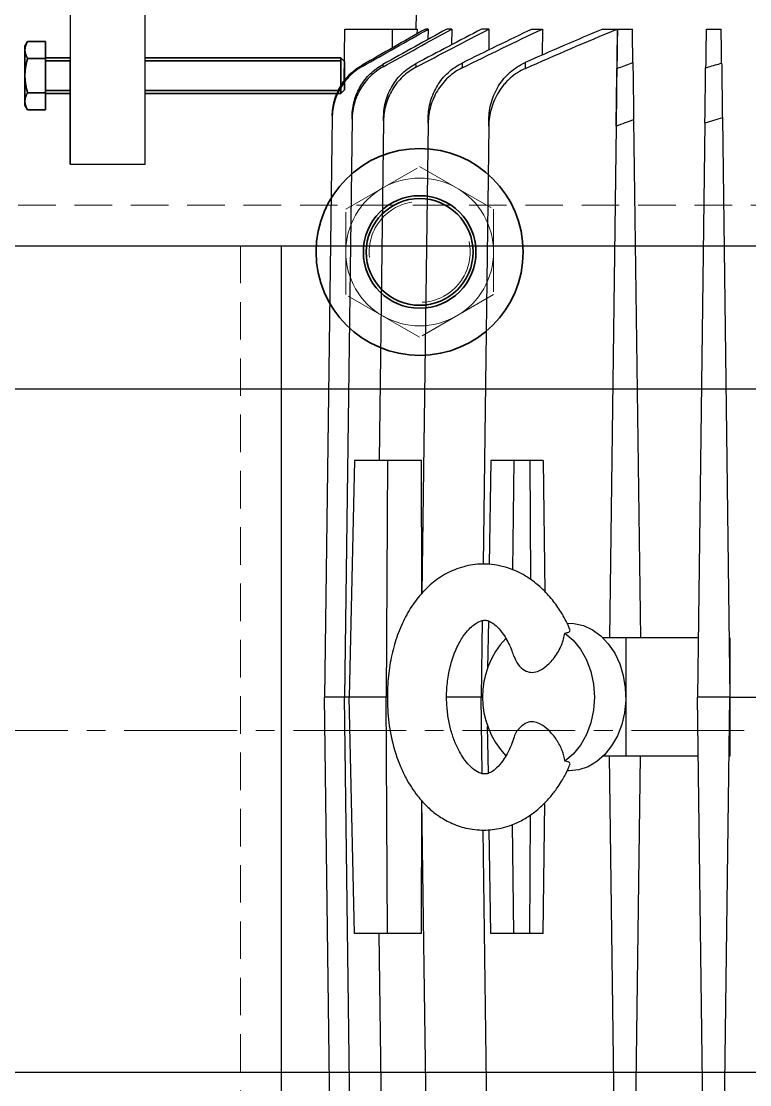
# Model space of a CAD drawing. Header units: millimetres. Extents: x 29178 to 37588, y 1365 to 7305.
# Drawn here: x 29912.8 to 30035.9, y 3178.5 to 3358.4 of the extents above; entities that cross this region are included whole.
import ezdxf

# ---------------------------------------------------------------- set-up
doc = ezdxf.new("R2010")
doc.units = ezdxf.units.MM
for name, pattern in [('CENTER2', [28.575, 19.05, -3.175, 3.175, -3.175]), ('Dashed', [2, 1, -1]), ('HIDDEN', [9.525, 6.35, -3.175])]:
    doc.linetypes.add(name, pattern=pattern)
for name, color, linetype, lineweight in [('CENTRO', 1, 'CENTER2', 15), ('Oculto (ISO)', 7, 'Dashed', 18), ('TRACEJADA', 3, 'HIDDEN', 20), ('Visível (ISO)', 7, 'Continuous', 35)]:
    doc.layers.add(name, color=color, linetype=linetype, lineweight=lineweight)

# ---------------------------------------------------------------- blocks, each defined once
blk = doc.blocks.new('estrutura')
for p, q in [((-37065.52, 27129.52), (-35567.12, 27129.52)), ((-36963.92, 27129.52), (-36963.92, 26965.52)), ((-37065.52, 27105.32), (-36815.52, 27105.32)), ((-37065.52, 26989.72), (-36815.52, 26989.72))]:
    blk.add_line(p, q)
at = {"layer": 'Oculto (ISO)', "ltscale": 13.959146}
for p, q in [((-36953.02, 27135.68), (-36940.52, 27142.9)), ((-36940.52, 27142.9), (-36928.02, 27135.68)), ((-36953.02, 27121.25), (-36953.02, 27135.68)), ((-36928.02, 27135.68), (-36928.02, 27121.25)), ((-36940.52, 27114.03), (-36953.02, 27121.25)), ((-36928.02, 27121.25), (-36940.52, 27114.03))]:
    blk.add_line(p, q, dxfattribs=at)
at = {"layer": 'Oculto (ISO)', "ltscale": 12.950714}
blk.add_circle((-36940.52, 27128.47), 8.53, dxfattribs=at)
at = {"layer": 'Oculto (ISO)', "ltscale": 12.659545}
for start, end in [(60, 120), (120, 180), (0, 60), (180, 240), (300, 0), (240, 300)]:
    blk.add_arc((-36940.52, 27128.47), 12.5, start, end, dxfattribs=at)
at = {"layer": 'TRACEJADA'}
for p, q in [((-37065.52, 27136.38), (-35567.12, 27136.38)), ((-36970.78, 27129.52), (-36970.78, 26965.52))]:
    blk.add_line(p, q, dxfattribs=at)
at = {"layer": 'Visível (ISO)'}
for radius in [17.5, 9.52, 9.03]:
    blk.add_circle((-36940.52, 27128.47), radius, dxfattribs=at)

msp = doc.modelspace()

# ---------------------------------------------------------------- linework, layer by layer
for p, q in [((29921.02, 3364.2), (29921.02, 3334.2)), ((29933.72, 3334.2), (29933.72, 3364.2)), ((29921.02, 3346.7), (29921.02, 3351.7)), ((29916.9, 3346.7), (29921.02, 3346.7)), ((29921.02, 3334.2), (29921.02, 3346.44)), ((29921.02, 3334.2), (29933.72, 3334.2))]:
    msp.add_line(p, q)
at = {"color": 7, "linetype": 'Continuous'}
for p, q in [((29979.54, 3359.72), (29979.49, 3357.07)), ((29967.38, 3348.23), (29967.5, 3357.07)), ((29967.5, 3357.07), (29975.5, 3357.07)), ((29975.5, 3357.07), (29979.68, 3357.07)), ((29979.68, 3357.07), (29979.67, 3356.26)), ((29981.56, 3357.07), (29981.09, 3357.07)), ((29981.56, 3357.07), (29981.53, 3355.3)), ((29985.55, 3357.07), (29984.72, 3357.07)), ((29985.55, 3357.07), (29985.52, 3354.4)), ((29991.84, 3357.07), (29990.6, 3357.07)), ((29991.84, 3357.07), (29991.79, 3353.51)), ((29999.11, 3357.07), (30000.86, 3357.07)), ((30000.86, 3357.07), (30000.81, 3352.63)), ((30011.06, 3357.07), (30013.52, 3357.07)), ((30013.52, 3357.07), (30013.34, 3340.89)), ((30013.55, 3357.07), (30016.09, 3357.07)), ((30028.55, 3357.07), (30031.09, 3357.07)), ((29965.33, 3342.1), (29964.05, 3244.07)), ((29968.7, 3341.86), (29967.42, 3244.07)), ((29974.02, 3341.54), (29973.27, 3284.07)), ((29981.56, 3341.13), (29980.51, 3261.59)), ((30016.29, 3341.74), (30017.44, 3254.07)), ((30028.34, 3341.13), (30027.07, 3244.07)), ((30031.29, 3342.05), (30032.57, 3244.07)), ((29991.8, 3340.62), (29990.83, 3266.56)), ((30013.33, 3340.62), (30012.2, 3254.07)), ((29969.13, 3284.07), (29968.22, 3244.07)), ((29974.66, 3284.07), (29969.13, 3284.07)), ((29974.66, 3284.07), (29974.47, 3244.07)), ((29980.44, 3284.07), (29974.66, 3284.07)), ((29980.51, 3261.59), (29980.44, 3284.07)), ((29992.15, 3284.07), (29991.88, 3266.51)), ((29996.03, 3284.07), (29992.15, 3284.07)), ((29998.73, 3284.07), (29996.03, 3284.07)), ((30001.01, 3284.07), (29998.73, 3284.07)), ((30001.01, 3284.07), (30001.3, 3261.86)), ((29990.7, 3257), (29990.53, 3244.07)), ((29991.73, 3256.95), (29991.61, 3248.97)), ((30014.96, 3254.07), (30011.13, 3254.07)), ((30014.96, 3254.07), (30014.96, 3234.07)), ((30027.2, 3254.07), (30014.96, 3254.07)), ((30032.57, 3254.07), (30032.44, 3254.07)), ((30032.57, 3254.07), (30032.57, 3244.07)), ((29967.42, 3244.07), (29964.05, 3244.07)), ((29965.33, 3146.03), (29964.05, 3244.07)), ((29968.22, 3244.07), (29967.42, 3244.07)), ((29968.7, 3146.28), (29967.42, 3244.07)), ((29974.47, 3244.07), (29968.22, 3244.07)), ((29969.13, 3204.07), (29968.22, 3244.07)), ((29974.66, 3204.07), (29974.47, 3244.07)), ((29974.7, 3244.07), (29974.47, 3244.07)), ((29990.53, 3244.07), (29984.69, 3244.07)), ((29990.83, 3244.07), (29990.53, 3244.07)), ((29990.7, 3231.15), (29990.53, 3244.07)), ((30032.57, 3244.07), (30027.07, 3244.07)), ((30028.34, 3147), (30027.07, 3244.07)), ((30031.29, 3146.08), (30032.57, 3244.07)), ((30032.57, 3244.07), (30038.49, 3244.07)), ((30032.57, 3244.07), (30032.57, 3234.07)), ((29991.73, 3231.2), (29991.61, 3239.17)), ((30014.96, 3234.07), (30011.13, 3234.07)), ((30013.33, 3147.51), (30012.2, 3234.07)), ((30027.2, 3234.07), (30014.96, 3234.07)), ((30016.29, 3146.39), (30017.44, 3234.07)), ((30032.57, 3234.07), (30032.44, 3234.07)), ((30005.39, 3231.57), (30005.09, 3231.57)), ((29980.44, 3204.07), (29980.51, 3226.54)), ((29981.56, 3147), (29980.51, 3226.54)), ((30001.01, 3204.07), (30001.3, 3226.24)), ((29991.8, 3147.51), (29990.83, 3221.58)), ((29992.15, 3204.07), (29991.88, 3221.67)), ((29974.66, 3204.07), (29969.13, 3204.07)), ((29974.02, 3146.59), (29973.27, 3204.07)), ((29980.44, 3204.07), (29974.66, 3204.07)), ((29996.03, 3204.07), (29992.15, 3204.07)), ((29998.73, 3204.07), (29996.03, 3204.07)), ((30001.01, 3204.07), (29998.73, 3204.07))]:
    msp.add_line(p, q, dxfattribs=at)
at = {"color": 8, "linetype": 'Continuous'}
for p, q in [((29975.5, 3357.07), (29975.46, 3353.86)), ((29996.03, 3284.07), (29995.82, 3265.62)), ((29998.73, 3284.07), (29998.86, 3263.98)), ((29998.73, 3204.07), (29998.86, 3224.13)), ((29996.03, 3204.07), (29995.82, 3222.52))]:
    msp.add_line(p, q, dxfattribs=at)
at = {"color": 7, "linetype": 'Continuous', "flags": 128}
for points in [[(30005.09, 3256.56), (30006.2, 3256.52), (30007.8, 3256.16), (30009.33, 3255.46), (30010.75, 3254.42), (30012.01, 3253.09), (30013.09, 3251.5), (30013.94, 3249.69), (30014.54, 3247.73), (30014.88, 3245.65), (30014.95, 3243.54), (30014.75, 3241.43), (30014.27, 3239.41), (30013.54, 3237.51), (30012.57, 3235.81), (30011.4, 3234.34), (30010.06, 3233.15), (30008.58, 3232.28), (30007, 3231.75), (30005.39, 3231.57), (30005.39, 3231.57)], [(30004.68, 3254.91), (30006.09, 3253.7), (30007.32, 3252.17), (30008.32, 3250.39), (30009.06, 3248.4), (30009.51, 3246.27), (30009.66, 3244.07), (30009.51, 3241.87), (30009.06, 3239.74), (30008.32, 3237.75), (30007.32, 3235.96), (30006.09, 3234.44), (30004.68, 3233.22)]]:
    msp.add_lwpolyline(points, dxfattribs=at)
at = {"color": 7, "linetype": 'Continuous'}
msp.add_arc((30005.2, 3244.07), 14.46, 136.729, 223.3657, dxfattribs=at)
for points in [[(29981.09, 3357.07), (29977.52, 3355.04), (29973.96, 3353.01), (29970.4, 3350.98)], [(29970.41, 3350.73), (29974.12, 3352.85), (29977.84, 3354.96), (29981.56, 3357.07)], [(29984.72, 3357.07), (29981.11, 3355.08), (29977.51, 3353.09), (29973.9, 3351.09)], [(29973.93, 3350.66), (29977.8, 3352.81), (29981.67, 3354.94), (29985.55, 3357.07)], [(29990.6, 3357.07), (29986.87, 3355.13), (29983.15, 3353.17), (29979.44, 3351.21)], [(29979.47, 3350.6), (29983.58, 3352.77), (29987.71, 3354.93), (29991.84, 3357.07)], [(29999.11, 3357.07), (29995.16, 3355.18), (29991.21, 3353.26), (29987.28, 3351.32)], [(29987.32, 3350.52), (29991.82, 3352.74), (29996.33, 3354.92), (30000.86, 3357.07)], [(30011.06, 3357.07), (30006.67, 3355.23), (30002.3, 3353.33), (29997.95, 3351.4)], [(29997.99, 3350.42), (30003.14, 3352.7), (30008.31, 3354.93), (30013.52, 3357.07)], [(30013.55, 3357.07), (30013.52, 3354.93), (30013.49, 3352.7), (30013.46, 3350.42)], [(30016.16, 3351.4), (30016.14, 3353.33), (30016.11, 3355.23), (30016.09, 3357.07)], [(30028.55, 3357.07), (30028.52, 3354.92), (30028.49, 3352.74), (30028.46, 3350.52)], [(30031.17, 3351.32), (30031.14, 3353.26), (30031.12, 3355.18), (30031.09, 3357.07)], [(29968.7, 3341.86), (29968.71, 3342.03), (29968.71, 3342.2), (29968.71, 3342.36)], [(29974.02, 3341.54), (29974.02, 3341.78), (29974.03, 3342.02), (29974.03, 3342.25)], [(29981.56, 3341.13), (29981.56, 3341.44), (29981.56, 3341.75), (29981.57, 3342.05)], [(29991.8, 3340.62), (29991.8, 3341), (29991.81, 3341.37), (29991.81, 3341.74)], [(30016.29, 3341.74), (30015.3, 3341.37), (30014.32, 3341), (30013.33, 3340.62)], [(30031.29, 3342.05), (30030.3, 3341.75), (30029.32, 3341.44), (30028.34, 3341.13)]]:
    msp.add_open_spline(points, degree=3, dxfattribs=at)
for points, knots in [([(29965.33, 3342.39), (29965.35, 3343.27), (29965.47, 3344.13), (29965.82, 3345.39), (29965.97, 3345.8), (29966.31, 3346.6), (29966.5, 3346.99), (29966.94, 3347.74), (29967.19, 3348.1), (29967.73, 3348.79), (29968.02, 3349.11), (29968.94, 3350.03), (29969.63, 3350.55), (29970.4, 3350.98)], [0, 0, 0, 0, 0.25, 0.25, 0.375, 0.375, 0.5, 0.5, 0.625, 0.625, 0.75, 0.75, 1, 1, 1, 1]), ([(29970.41, 3350.73), (29969.64, 3350.3), (29968.95, 3349.77), (29968.02, 3348.85), (29967.72, 3348.52), (29967.19, 3347.83), (29966.94, 3347.46), (29966.5, 3346.71), (29966.3, 3346.32), (29965.96, 3345.51), (29965.82, 3345.1), (29965.47, 3343.84), (29965.34, 3342.98), (29965.33, 3342.1)], [0, 0, 0, 0, 0.25, 0.25, 0.375, 0.375, 0.5, 0.5, 0.625, 0.625, 0.75, 0.75, 1, 1, 1, 1]), ([(29973.93, 3350.66), (29973.14, 3350.23), (29972.42, 3349.7), (29971.46, 3348.76), (29971.16, 3348.42), (29970.61, 3347.72), (29970.36, 3347.35), (29969.91, 3346.59), (29969.7, 3346.19), (29969.35, 3345.36), (29969.2, 3344.94), (29968.96, 3344.08), (29968.87, 3343.64), (29968.74, 3342.76), (29968.71, 3342.31), (29968.7, 3341.86)], [0, 0, 0, 0, 0.25, 0.25, 0.375, 0.375, 0.5, 0.5, 0.625, 0.625, 0.75, 0.75, 0.875, 0.875, 1, 1, 1, 1]), ([(29968.71, 3342.36), (29968.72, 3343.26), (29968.85, 3344.13), (29969.21, 3345.41), (29969.36, 3345.84), (29969.71, 3346.66), (29969.91, 3347.05), (29970.36, 3347.81), (29970.61, 3348.18), (29971.16, 3348.88), (29971.46, 3349.21), (29972.41, 3350.13), (29973.12, 3350.66), (29973.9, 3351.09)], [0, 0, 0, 0, 0.25, 0.25, 0.375, 0.375, 0.5, 0.5, 0.625, 0.625, 0.75, 0.75, 1, 1, 1, 1]), ([(29970.4, 3350.98), (29970.4, 3350.94), (29970.4, 3350.89), (29970.4, 3350.83), (29970.41, 3350.8), (29970.41, 3350.77), (29970.41, 3350.73)], [0, 0, 0, 0, 0.001664166, 0.001664166, 0.001664166, 0.002715767, 0.002715767, 0.002715767, 0.002715767]), ([(29973.9, 3351.09), (29973.91, 3351), (29973.91, 3350.9), (29973.92, 3350.8), (29973.92, 3350.76), (29973.92, 3350.71), (29973.93, 3350.66)], [0, 0, 0, 0, 0.001886901, 0.001886901, 0.001886901, 0.002737695, 0.002737695, 0.002737695, 0.002737695]), ([(29979.47, 3350.6), (29978.64, 3350.16), (29977.9, 3349.62), (29976.9, 3348.67), (29976.58, 3348.32), (29976, 3347.6), (29975.74, 3347.22), (29975.27, 3346.43), (29975.06, 3346.01), (29974.69, 3345.16), (29974.54, 3344.72), (29974.29, 3343.84), (29974.2, 3343.39), (29974.06, 3342.47), (29974.03, 3342.01), (29974.02, 3341.54)], [0, 0, 0, 0, 0.25, 0.25, 0.375, 0.375, 0.5, 0.5, 0.625, 0.625, 0.75, 0.75, 0.875, 0.875, 1, 1, 1, 1]), ([(29974.03, 3342.25), (29974.04, 3343.17), (29974.17, 3344.07), (29974.55, 3345.4), (29974.7, 3345.83), (29975.06, 3346.67), (29975.27, 3347.08), (29975.74, 3347.86), (29976, 3348.23), (29976.57, 3348.95), (29976.89, 3349.29), (29977.55, 3349.92), (29977.9, 3350.21), (29978.64, 3350.75), (29979.03, 3350.99), (29979.44, 3351.21)], [0, 0, 0, 0, 0.25, 0.25, 0.375, 0.375, 0.5, 0.5, 0.625, 0.625, 0.75, 0.75, 0.875, 0.875, 1, 1, 1, 1]), ([(29979.44, 3351.21), (29979.44, 3351.06), (29979.45, 3350.9), (29979.46, 3350.75), (29979.46, 3350.7), (29979.47, 3350.65), (29979.47, 3350.6)], [0, 0, 0, 0, 0.002106027, 0.002106027, 0.002106027, 0.002771251, 0.002771251, 0.002771251, 0.002771251]), ([(29987.32, 3350.52), (29986.45, 3350.09), (29985.66, 3349.55), (29984.59, 3348.56), (29984.26, 3348.2), (29983.65, 3347.45), (29983.37, 3347.06), (29982.87, 3346.24), (29982.65, 3345.8), (29982.27, 3344.92), (29982.1, 3344.46), (29981.84, 3343.54), (29981.74, 3343.07), (29981.6, 3342.11), (29981.56, 3341.62), (29981.56, 3341.13)], [0, 0, 0, 0, 0.25, 0.25, 0.375, 0.375, 0.5, 0.5, 0.625, 0.625, 0.75, 0.75, 0.875, 0.875, 1, 1, 1, 1]), ([(29981.57, 3342.05), (29981.58, 3343.01), (29981.72, 3343.95), (29982.11, 3345.33), (29982.27, 3345.78), (29982.66, 3346.66), (29982.88, 3347.08), (29983.37, 3347.89), (29983.64, 3348.28), (29984.25, 3349.03), (29984.58, 3349.37), (29985.28, 3350.02), (29985.65, 3350.32), (29986.43, 3350.86), (29986.85, 3351.1), (29987.28, 3351.32)], [0, 0, 0, 0, 0.25, 0.25, 0.375, 0.375, 0.5, 0.5, 0.625, 0.625, 0.75, 0.75, 0.875, 0.875, 1, 1, 1, 1]), ([(29987.28, 3351.32), (29987.29, 3351.1), (29987.3, 3350.89), (29987.31, 3350.67), (29987.32, 3350.62), (29987.32, 3350.57), (29987.32, 3350.52)], [0, 0, 0, 0, 0.002313669, 0.002313669, 0.002313669, 0.002816675, 0.002816675, 0.002816675, 0.002816675]), ([(29997.99, 3350.42), (29997.05, 3350), (29996.2, 3349.45), (29995.24, 3348.6), (29995.06, 3348.42), (29994.7, 3348.06), (29994.53, 3347.87), (29994.04, 3347.28), (29993.75, 3346.87), (29993.21, 3346), (29992.97, 3345.55), (29992.56, 3344.62), (29992.38, 3344.14), (29992.1, 3343.16), (29992, 3342.66), (29991.85, 3341.65), (29991.81, 3341.14), (29991.8, 3340.62)], [0, 0, 0, 0, 0.25, 0.25, 0.3125, 0.3125, 0.375, 0.375, 0.5, 0.5, 0.625, 0.625, 0.75, 0.75, 0.875, 0.875, 1, 1, 1, 1]), ([(29991.81, 3341.74), (29991.83, 3342.76), (29991.97, 3343.75), (29992.39, 3345.2), (29992.57, 3345.68), (29992.98, 3346.6), (29993.21, 3347.04), (29993.74, 3347.89), (29994.04, 3348.3), (29994.69, 3349.07), (29995.04, 3349.43), (29995.79, 3350.1), (29996.19, 3350.4), (29997.04, 3350.95), (29997.49, 3351.19), (29997.95, 3351.4)], [0, 0, 0, 0, 0.25, 0.25, 0.375, 0.375, 0.5, 0.5, 0.625, 0.625, 0.75, 0.75, 0.875, 0.875, 1, 1, 1, 1]), ([(29997.95, 3351.4), (29997.96, 3351.12), (29997.97, 3350.83), (29997.98, 3350.55), (29997.99, 3350.51), (29997.99, 3350.46), (29997.99, 3350.42)], [0, 0, 0, 0, 0.002495824, 0.002495824, 0.002495824, 0.002874365, 0.002874365, 0.002874365, 0.002874365]), ([(30013.33, 3340.62), (30013.35, 3341.65), (30013.36, 3342.65), (30013.38, 3344.13), (30013.39, 3344.61), (30013.4, 3345.54), (30013.4, 3345.99), (30013.42, 3346.86), (30013.42, 3347.27), (30013.43, 3348.06), (30013.44, 3348.43), (30013.44, 3349.1), (30013.45, 3349.41), (30013.46, 3349.96), (30013.46, 3350.21), (30013.46, 3350.42)], [0, 0, 0, 0, 0.25, 0.25, 0.375, 0.375, 0.5, 0.5, 0.625, 0.625, 0.75, 0.75, 0.875, 0.875, 1, 1, 1, 1]), ([(30013.46, 3350.42), (30013.58, 3350.46), (30013.7, 3350.51), (30013.82, 3350.55), (30014.6, 3350.83), (30015.38, 3351.12), (30016.16, 3351.4)], [0, 0, 0, 0, 0.000378543, 0.000378543, 0.000378543, 0.002874377, 0.002874377, 0.002874377, 0.002874377]), ([(30016.16, 3351.4), (30016.17, 3350.98), (30016.18, 3350.44), (30016.19, 3349.6), (30016.19, 3349.43), (30016.2, 3349.07), (30016.2, 3348.88), (30016.21, 3348.31), (30016.21, 3347.9), (30016.22, 3347.05), (30016.23, 3346.6), (30016.24, 3345.68), (30016.25, 3345.21), (30016.26, 3344.25), (30016.26, 3343.76), (30016.28, 3342.75), (30016.28, 3342.25), (30016.29, 3341.74)], [0, 0, 0, 0, 0.25, 0.25, 0.3125, 0.3125, 0.375, 0.375, 0.5, 0.5, 0.625, 0.625, 0.75, 0.75, 0.875, 0.875, 1, 1, 1, 1]), ([(30028.34, 3341.13), (30028.35, 3342.11), (30028.37, 3343.06), (30028.38, 3344.45), (30028.39, 3344.91), (30028.4, 3345.8), (30028.41, 3346.23), (30028.42, 3347.05), (30028.42, 3347.45), (30028.43, 3348.2), (30028.44, 3348.56), (30028.45, 3349.21), (30028.45, 3349.51), (30028.46, 3350.06), (30028.46, 3350.31), (30028.46, 3350.52)], [0, 0, 0, 0, 0.25, 0.25, 0.375, 0.375, 0.5, 0.5, 0.625, 0.625, 0.75, 0.75, 0.875, 0.875, 1, 1, 1, 1]), ([(30028.46, 3350.52), (30028.62, 3350.57), (30028.78, 3350.62), (30028.95, 3350.67), (30029.68, 3350.89), (30030.42, 3351.1), (30031.17, 3351.32)], [0, 0, 0, 0, 0.00050301, 0.00050301, 0.00050301, 0.002816691, 0.002816691, 0.002816691, 0.002816691]), ([(30031.17, 3351.32), (30031.17, 3350.89), (30031.18, 3350.35), (30031.19, 3349.38), (30031.2, 3349.03), (30031.21, 3348.29), (30031.21, 3347.9), (30031.22, 3347.29), (30031.22, 3347.09), (30031.23, 3346.66), (30031.23, 3346.44), (30031.24, 3345.79), (30031.24, 3345.34), (30031.26, 3344.42), (30031.26, 3343.96), (30031.27, 3343.01), (30031.28, 3342.53), (30031.29, 3342.05)], [0, 0, 0, 0, 0.25, 0.25, 0.375, 0.375, 0.5, 0.5, 0.5625, 0.5625, 0.625, 0.625, 0.75, 0.75, 0.875, 0.875, 1, 1, 1, 1]), ([(30005.45, 3255.63), (30005.37, 3255.84), (30004.94, 3256.96), (30003.9, 3258.68), (30002.33, 3260.89), (30000.59, 3262.7), (29998.74, 3264.14), (29997.07, 3265.11), (29995.54, 3265.77), (29993.97, 3266.24), (29992.38, 3266.52), (29990.71, 3266.6), (29988.59, 3266.43), (29986.05, 3265.75), (29983.34, 3264.29), (29981.06, 3262.36), (29979.12, 3260.05), (29977.49, 3257.33), (29976.19, 3254.22), (29975.25, 3250.82), (29974.72, 3247.16), (29974.65, 3243.99), (29974.74, 3241.33), (29975.06, 3238.33), (29975.77, 3235.26), (29976.82, 3232.37), (29978.01, 3229.88), (29979.53, 3227.53), (29981.37, 3225.5), (29983.24, 3223.96), (29985.39, 3222.71), (29988, 3221.79), (29990.93, 3221.45), (29993.48, 3221.75), (29995.5, 3222.34), (29997.16, 3223.06), (29998.97, 3224.14), (30000.73, 3225.57), (30002.22, 3227.15), (30003.31, 3228.57), (30004.25, 3230.05), (30004.98, 3231.3), (30005.36, 3232.26), (30005.47, 3232.54)], [0, 0, 0, 0, 0.006124, 0.03343, 0.058015, 0.086439, 0.110199, 0.130544, 0.147475, 0.162836, 0.181673, 0.198156, 0.215137, 0.248935, 0.281537, 0.311973, 0.342575, 0.374188, 0.406486, 0.439324, 0.472063, 0.50554, 0.52382, 0.543292, 0.586096, 0.609027, 0.630306, 0.666409, 0.693876, 0.716834, 0.74299, 0.772487, 0.80485, 0.835678, 0.852284, 0.870429, 0.89283, 0.918027, 0.939901, 0.957844, 0.971032, 0.991661, 1, 1, 1, 1]), ([(29996.02, 3237.18), (29995.87, 3236.74), (29995.55, 3235.76), (29994.93, 3234.5), (29994.1, 3233.13), (29993.15, 3232.05), (29992.23, 3231.35), (29991.48, 3231.07), (29990.96, 3231.03), (29989.96, 3231.3), (29988.84, 3232.12), (29987.86, 3233.22), (29987.03, 3234.48), (29986.28, 3235.93), (29985.6, 3237.69), (29985.06, 3239.78), (29984.73, 3242.04), (29984.62, 3244.54), (29984.85, 3247.2), (29985.41, 3249.95), (29986.34, 3252.44), (29987.42, 3254.33), (29988.42, 3255.56), (29989.55, 3256.56), (29990.47, 3257.01), (29991.16, 3257.1), (29991.74, 3257), (29992.54, 3256.58), (29993.53, 3255.69), (29994.63, 3254.22), (29995.51, 3252.54), (29995.9, 3251.3), (29996, 3251.01)], [0, 0, 0, 0, 0.020967, 0.046845, 0.070188, 0.109699, 0.141877, 0.180205, 0.216373, 0.261186, 0.300801, 0.334924, 0.361094, 0.385442, 0.413358, 0.443166, 0.473624, 0.504954, 0.540023, 0.578574, 0.619254, 0.654806, 0.684414, 0.708828, 0.759654, 0.796673, 0.8339, 0.87342, 0.905711, 0.942067, 0.986356, 1, 1, 1, 1]), ([(29996.06, 3251.03), (29996.27, 3250.53), (29996.69, 3249.52), (29997.72, 3248.58), (29998.87, 3248.17), (30000.1, 3248.35), (30001.52, 3249.2), (30002.96, 3250.73), (30004.19, 3252.75), (30004.52, 3254.22), (30004.68, 3254.91)], [0, 0, 0, 0, 0.126128, 0.249104, 0.343157, 0.437537, 0.550501, 0.704995, 0.862232, 1, 1, 1, 1]), ([(30004.68, 3254.91), (30004.92, 3254.95), (30005.4, 3255.03), (30005.63, 3255.34), (30005.5, 3255.55), (30005.45, 3255.63)], [0, 0, 0, 0, 0.3799, 0.761151, 1, 1, 1, 1]), ([(30004.68, 3233.22), (30004.55, 3233.83), (30004.28, 3235.08), (30003.27, 3236.94), (30001.98, 3238.51), (30000.59, 3239.55), (29999.32, 3239.96), (29998.13, 3239.79), (29996.99, 3238.91), (29996.23, 3237.97), (29996.07, 3237.22), (29996.06, 3237.17)], [0, 0, 0, 0, 0.121229, 0.253152, 0.404067, 0.52792, 0.622723, 0.717878, 0.830829, 0.987959, 1, 1, 1, 1]), ([(30005.46, 3232.54), (30005.51, 3232.63), (30005.63, 3232.86), (30005.32, 3233.13), (30004.87, 3233.2), (30004.68, 3233.22)], [0, 0, 0, 0, 0.265507, 0.697526, 1, 1, 1, 1])]:
    msp.add_open_spline(points, degree=3, knots=knots, dxfattribs=at)
at = {"layer": 'CENTRO'}
msp.add_line((31549.45, 3238.42), (29794.36, 3238.42), dxfattribs=at)
at = {"layer": 'Visível (ISO)'}
for p, q in [((29913.4, 3354.2), (29913.84, 3354.98)), ((29913.4, 3354.2), (29913.4, 3353.53)), ((29913.4, 3353.53), (29913.4, 3349.2)), ((29916.9, 3354.98), (29913.84, 3354.98)), ((29916.9, 3354.98), (29916.9, 3352.09)), ((29916.9, 3352.09), (29913.84, 3352.09)), ((29916.9, 3352.2), (29921.02, 3352.2)), ((29916.9, 3352.09), (29916.9, 3346.31)), ((29916.9, 3351.7), (29921.02, 3351.7)), ((29933.72, 3352.2), (29966.78, 3352.2)), ((29933.72, 3351.7), (29966.78, 3351.7)), ((29966.78, 3346.2), (29966.78, 3352.2)), ((29967.4, 3351.59), (29966.78, 3352.2)), ((29967.4, 3351.59), (29967.4, 3346.82)), ((29913.4, 3349.2), (29913.4, 3344.87)), ((29916.9, 3346.31), (29913.84, 3346.31)), ((29916.9, 3346.7), (29921.02, 3346.7)), ((29916.9, 3346.31), (29916.9, 3343.43)), ((29916.9, 3346.2), (29921.02, 3346.2)), ((29933.72, 3346.7), (29966.78, 3346.7)), ((29933.72, 3346.2), (29966.78, 3346.2)), ((29967.4, 3346.82), (29966.78, 3346.2)), ((29913.4, 3344.87), (29913.4, 3344.2)), ((29913.4, 3344.2), (29913.84, 3343.43)), ((29916.9, 3343.43), (29913.84, 3343.43))]:
    msp.add_line(p, q, dxfattribs=at)
for points in [[(29913.84, 3354.98), (29913.4, 3354.2), (29913.4, 3353.53)], [(29913.4, 3353.53), (29913.4, 3352.86), (29913.84, 3352.09)], [(29913.84, 3352.09), (29913.4, 3350.54), (29913.4, 3349.2)], [(29913.4, 3349.2), (29913.4, 3347.86), (29913.84, 3346.31)], [(29913.84, 3346.31), (29913.4, 3345.54), (29913.4, 3344.87)], [(29913.4, 3344.87), (29913.4, 3344.2), (29913.84, 3343.43)]]:
    msp.add_rational_spline(points, [1, 1.0379548493, 1], degree=2, dxfattribs=at)

# ---------------------------------------------------------------- block references
msp.add_blockref('estrutura', (66920.64, -23809.1))

doc.saveas('drawing.dxf')
